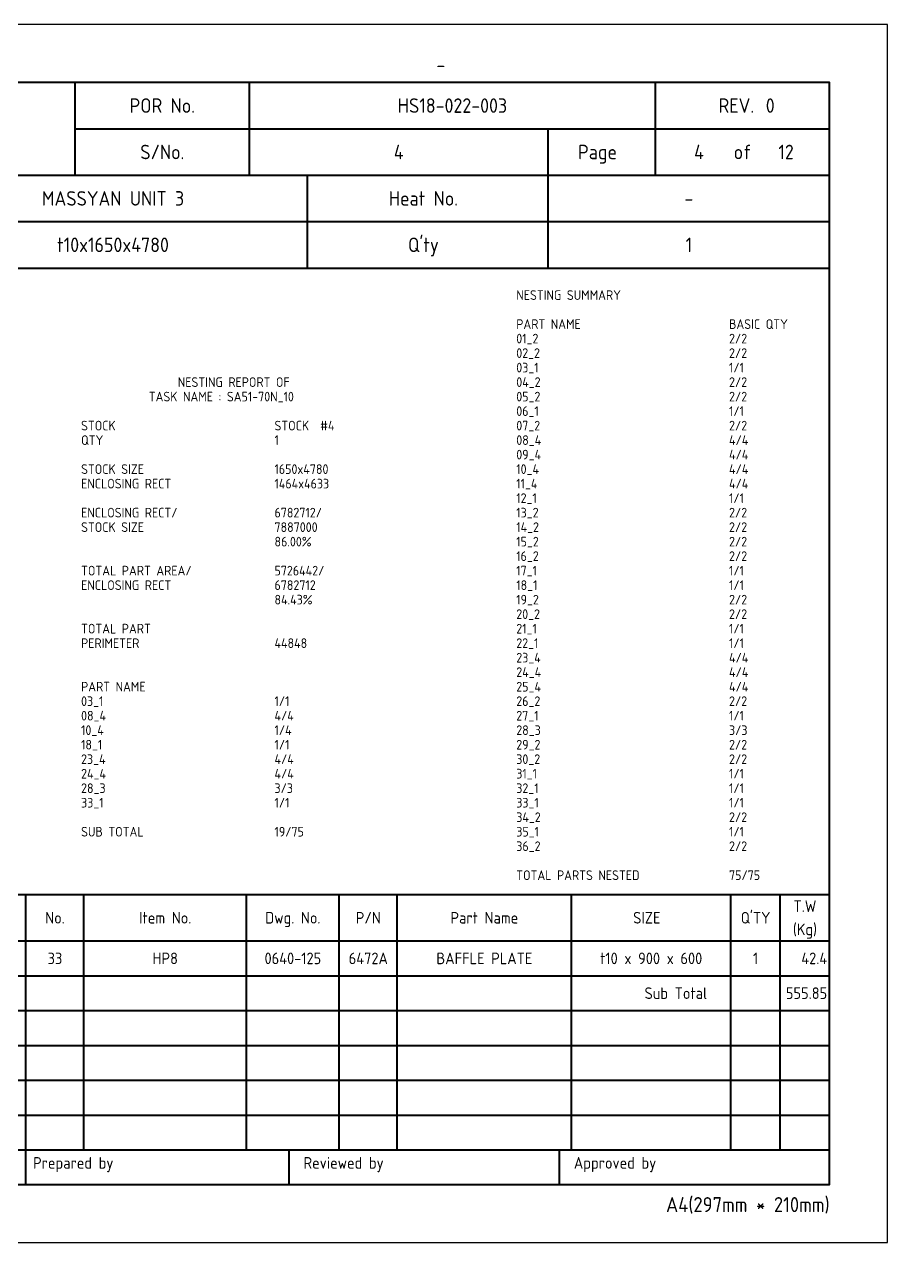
# Model space of a CAD drawing. Header units: millimetres. Extents: x -47360 to 661737, y -45870 to 354580.
# Drawn here: x 368894 to 377820, y 0 to 12600 of the extents above; entities that cross this region are included whole.
import ezdxf
from ezdxf.enums import TextEntityAlignment as Align

# ---------------------------------------------------------------- set-up
doc = ezdxf.new("R2010")
doc.units = ezdxf.units.MM
doc.header["$LTSCALE"] = 10
doc.layers.add('PAGE', color=9, linetype='Continuous', plot=False)
doc.layers.add('SUMMARY', color=4, linetype='Continuous')
doc.layers.add('T', color=2, linetype='Continuous')
doc.layers.add('TITLE', color=15, linetype='Continuous', lineweight=40)
doc.styles.get("Standard").update_dxf_attribs({"font": 'isocp2.shx', "bigfont": 'whgtxt.shx'})

# ---------------------------------------------------------------- blocks, each defined once
blk = doc.blocks.new('CP00')
at = {"layer": 'PAGE'}
blk.add_lwpolyline([(0, 0), (297, 0), (297, 210), (0, 210)], close=True, dxfattribs=at)
at = {"layer": 'TITLE'}
for p, q in [((157, 184), (157, 200)), ((10, 184), (287, 184)), ((10, 168), (287, 168)), ((10, 60), (287, 60)), ((148.5, 16), (287, 16))]:
    blk.add_line(p, q, dxfattribs=at)
at = {"layer": 'TITLE', "color": 8}
for p, q in [((187, 184), (187, 200)), ((257, 184), (257, 192)), ((238.5, 168), (238.5, 184)), ((10, 176), (287, 176)), ((158.5, 16), (158.5, 60)), ((186.5, 16), (186.5, 60)), ((202.5, 16), (202.5, 60)), ((212.5, 16), (212.5, 60)), ((242.5, 16), (242.5, 60)), ((270, 16), (270, 60)), ((278.5, 16), (278.5, 60)), ((10, 52), (287, 52)), ((10, 46), (287, 46)), ((10, 40), (287, 40)), ((10, 34), (287, 34)), ((10, 28), (287, 28)), ((10, 22), (287, 22)), ((10, 16), (148.5, 16)), ((193.8, 16), (193.8, 10)), ((240.4, 16), (240.4, 10))]:
    blk.add_line(p, q, dxfattribs=at)
at = {"layer": 'TITLE', "color": 9}
for p, q in [((257, 192), (257, 200)), ((157, 192), (287, 192)), ((238.5, 184), (238.5, 192)), ((197, 168), (197, 184)), ((148.5, 10), (148.5, 60))]:
    blk.add_line(p, q, dxfattribs=at)
at = {"layer": 'TITLE', "color": 15}
blk.add_lwpolyline([(10, 10), (287, 10), (287, 200), (10, 200)], close=True, dxfattribs=at)
at = {"layer": 'PAGE', "color": 2}
blk.add_attdef('ATT_NESTINGPLANNO', text='', height=2.5, dxfattribs=at).set_placement((220, 203), align=Align.MIDDLE_CENTER)
for tag, p in [('ATT_OWNERITEMNO', (35, 7.09)), ('ATT_PARTNAME', (35, 2.09))]:
    blk.add_attdef(tag, text='', height=2.5, dxfattribs=at).set_placement(p, align=Align.MIDDLE_LEFT)
at = {"layer": 'TITLE', "color": 2}
for s, height, p in [('POR No.', 2.5, (172, 196)), ('S/No.', 2.5, (172, 188)), ('Page', 2.5, (247, 188)), ('of', 2.5, (272, 188)), ('Heat No.', 2.5, (217, 180)), ('-', 2.5, (262.75, 180)), ("Q'ty", 2.5, (217, 172)), ('T.W', 2, (282.75, 58)), ('No.', 2, (153.5, 56)), ('Item No.', 2, (172.5, 56)), ('Dwg. No.', 2, (194.5, 56)), ('P/N', 2, (207.5, 56)), ('Part Name', 2, (227.5, 56)), ('SIZE', 2, (255.5, 56)), ("Q'TY", 2, (274.25, 56)), ('(Kg)', 2, (282.75, 54))]:
    blk.add_text(s, height=height, dxfattribs=at).set_placement(p, align=Align.MIDDLE_CENTER)
blk.add_text('REV.', height=2.5, dxfattribs=at).set_placement((274, 196), align=Align.MIDDLE_RIGHT)
blk.add_text('0', height=2.5, dxfattribs=at).set_placement((276, 196), align=Align.MIDDLE_LEFT)
for s, p in [('Prepared by', (149.73, 12.75)), ('Reviewed by', (196.33, 12.75)), ('Approved by', (242.93, 12.75))]:
    blk.add_text(s, height=2, dxfattribs=at).set_placement(p)
blk.add_text('A4(297mm * 210mm)', height=2.5936, dxfattribs=at).set_placement((287, 5.26), align=Align.RIGHT)
for tag, height, p in [('ATT_PORNO', 2.5, (222, 196)), ('ATT_CUTTINGPLANNO', 2.5, (212.75, 188)), ('ATT_PAGENO', 2.5, (264.5, 188)), ('ATT_PAGESUBTOTAL', 2.5, (279.5, 188)), ('ATT_WONO', 2.5, (70, 180)), ('ATT_PROJECT', 2.5, (163.5, 180)), ('ATT_PORWEIGHT', 2, (278.5, 89)), ('ATT_NETWEIGHT', 2, (278.5, 83)), ('ATT_SAVEWEIGHT', 2, (278.5, 77)), ('ATT_SCRAPWEIGHT', 2, (278.5, 71)), ('ATT_CUTTING', 2, (278.5, 65))]:
    blk.add_attdef(tag, text='', height=height, dxfattribs=at).set_placement(p, align=Align.MIDDLE_CENTER)
at = {"layer": 'TITLE', "color": 3}
for tag, p in [('ATT_MATERIAL', (70, 172)), ('ATT_SIZE', (163.5, 172)), ('ATT_QTY', (262.75, 172))]:
    blk.add_attdef(tag, text='', height=2.5, dxfattribs=at).set_placement(p, align=Align.MIDDLE_CENTER)

msp = doc.modelspace()

# ---------------------------------------------------------------- block references
ref = msp.add_blockref('CP00', (360000, 0), dxfattribs=dict(xscale=60, yscale=60, zscale=60))
ref.add_attrib('ATT_PROJECT', 'MASSYAN UNIT 3', dxfattribs={"layer": 'TITLE', "color": 2, "height": 150}).set_placement((369810, 10800), align=Align.MIDDLE_CENTER)
ref.add_attrib('ATT_PORNO', 'HS18-022-003', dxfattribs={"layer": 'TITLE', "color": 2, "height": 150}).set_placement((373320, 11760), align=Align.MIDDLE_CENTER)
ref.add_attrib('ATT_SIZE', 't10x1650x4780', dxfattribs={"layer": 'TITLE', "color": 3, "height": 150}).set_placement((369810, 10320), align=Align.MIDDLE_CENTER)
ref.add_attrib('ATT_QTY', '1', dxfattribs={"layer": 'TITLE', "color": 3, "height": 150}).set_placement((375765, 10320), align=Align.MIDDLE_CENTER)
ref.add_attrib('ATT_NESTINGPLANNO', '-', dxfattribs={"layer": 'PAGE', "color": 2, "height": 150}).set_placement((373200, 12180), align=Align.MIDDLE_CENTER)
ref.add_attrib('ATT_CUTTINGPLANNO', '4', dxfattribs={"layer": 'TITLE', "color": 2, "height": 150}).set_placement((372765, 11280), align=Align.MIDDLE_CENTER)
ref.add_attrib('ATT_PAGENO', '4', dxfattribs={"layer": 'TITLE', "color": 2, "height": 150}).set_placement((375870, 11280), align=Align.MIDDLE_CENTER)
ref.add_attrib('ATT_PAGESUBTOTAL', '12', dxfattribs={"layer": 'TITLE', "color": 2, "height": 150}).set_placement((376770, 11280), align=Align.MIDDLE_CENTER)

# ---------------------------------------------------------------- texts
at = {"layer": 'SUMMARY'}
for s, p in [('NESTING SUMMARY', (373980, 9750)), ('PART NAME', (373980, 9450)), ('BASIC QTY', (376180, 9450)), ('01_2', (373980, 9300)), ('2/2', (376180, 9300)), ('02_2', (373980, 9150)), ('2/2', (376180, 9150)), ('03_1', (373980, 9000)), ('1/1', (376180, 9000)), ('NESTING REPORT OF', (370480, 8850)), ('04_2', (373980, 8850)), ('2/2', (376180, 8850)), ('TASK NAME : SA51-70N_10', (370180, 8700)), ('05_2', (373980, 8700)), ('2/2', (376180, 8700)), ('06_1', (373980, 8550)), ('1/1', (376180, 8550)), ('STOCK ', (369480, 8400)), ('STOCK  #4', (371480, 8400)), ('07_2', (373980, 8400)), ('2/2', (376180, 8400)), ('QTY', (369480, 8250)), ('1', (371480, 8250)), ('08_4', (373980, 8250)), ('4/4', (376180, 8250)), ('09_4', (373980, 8100)), ('4/4', (376180, 8100)), ('STOCK SIZE', (369480, 7950)), ('1650x4780', (371480, 7950)), ('10_4', (373980, 7950)), ('4/4', (376180, 7950)), ('ENCLOSING RECT', (369480, 7800)), ('1464x4633', (371480, 7800)), ('11_4', (373980, 7800)), ('4/4', (376180, 7800)), ('12_1', (373980, 7650)), ('1/1', (376180, 7650)), ('ENCLOSING RECT/', (369480, 7500)), ('6782712/', (371480, 7500)), ('13_2', (373980, 7500)), ('2/2', (376180, 7500)), ('STOCK SIZE', (369480, 7350)), ('7887000 ', (371480, 7350)), ('14_2', (373980, 7350)), ('2/2', (376180, 7350)), ('86.00%%%', (371480, 7200)), ('15_2', (373980, 7200)), ('2/2', (376180, 7200)), ('16_2', (373980, 7050)), ('2/2', (376180, 7050)), ('TOTAL PART AREA/', (369480, 6900)), ('5726442/', (371480, 6900)), ('17_1', (373980, 6900)), ('1/1', (376180, 6900)), ('ENCLOSING RECT', (369480, 6750)), ('6782712', (371480, 6750)), ('18_1', (373980, 6750)), ('1/1', (376180, 6750)), ('84.43%%%', (371480, 6600)), ('19_2', (373980, 6600)), ('2/2', (376180, 6600)), ('20_2', (373980, 6450)), ('2/2', (376180, 6450)), ('TOTAL PART', (369480, 6300)), ('21_1', (373980, 6300)), ('1/1', (376180, 6300)), ('PERIMETER', (369480, 6150)), ('44848', (371480, 6150)), ('22_1', (373980, 6150)), ('1/1', (376180, 6150)), ('23_4', (373980, 6000)), ('4/4', (376180, 6000)), ('24_4', (373980, 5850)), ('4/4', (376180, 5850)), ('PART NAME', (369480, 5700)), ('25_4', (373980, 5700)), ('4/4', (376180, 5700)), ('03_1', (369480, 5550)), ('1/1', (371480, 5550)), ('26_2', (373980, 5550)), ('2/2', (376180, 5550)), ('08_4', (369480, 5400)), ('4/4', (371480, 5400)), ('27_1', (373980, 5400)), ('1/1', (376180, 5400)), ('10_4', (369480, 5250)), ('1/4', (371480, 5250)), ('28_3', (373980, 5250)), ('3/3', (376180, 5250)), ('18_1', (369480, 5100)), ('1/1', (371480, 5100)), ('29_2', (373980, 5100)), ('2/2', (376180, 5100)), ('23_4', (369480, 4950)), ('4/4', (371480, 4950)), ('30_2', (373980, 4950)), ('2/2', (376180, 4950)), ('24_4', (369480, 4800)), ('4/4', (371480, 4800)), ('31_1', (373980, 4800)), ('1/1', (376180, 4800)), ('28_3', (369480, 4650)), ('3/3', (371480, 4650)), ('32_1', (373980, 4650)), ('1/1', (376180, 4650)), ('33_1', (369480, 4500)), ('1/1', (371480, 4500)), ('33_1', (373980, 4500)), ('1/1', (376180, 4500)), ('34_2', (373980, 4350)), ('2/2', (376180, 4350)), ('SUB TOTAL', (369480, 4200)), ('19/75', (371480, 4200)), ('35_1', (373980, 4200)), ('1/1', (376180, 4200)), ('36_2', (373980, 4050)), ('2/2', (376180, 4050)), ('TOTAL PARTS NESTED', (373980, 3750)), ('75/75', (376180, 3750))]:
    msp.add_text(s, height=100, dxfattribs=at).set_placement(p)
at = {"layer": 'T'}
for s, p in [('33', (369210, 2880)), ('HP8', (370350, 2880)), ('0640-125', (371670, 2880)), ('6472A', (372450, 2880)), ('BAFFLE PLATE', (373650, 2880)), ('t10 x 900 x 600', (375375, 2880)), ('1', (376455, 2880)), ('Sub Total', (375630, 2520))]:
    msp.add_text(s, height=120, dxfattribs=at).set_placement(p, align=Align.CENTER)
for s, p in [('42.4', (377194.97, 2880)), ('555.85', (377194.97, 2520))]:
    msp.add_text(s, height=120, dxfattribs=at).set_placement(p, align=Align.RIGHT)

doc.saveas('drawing.dxf')
